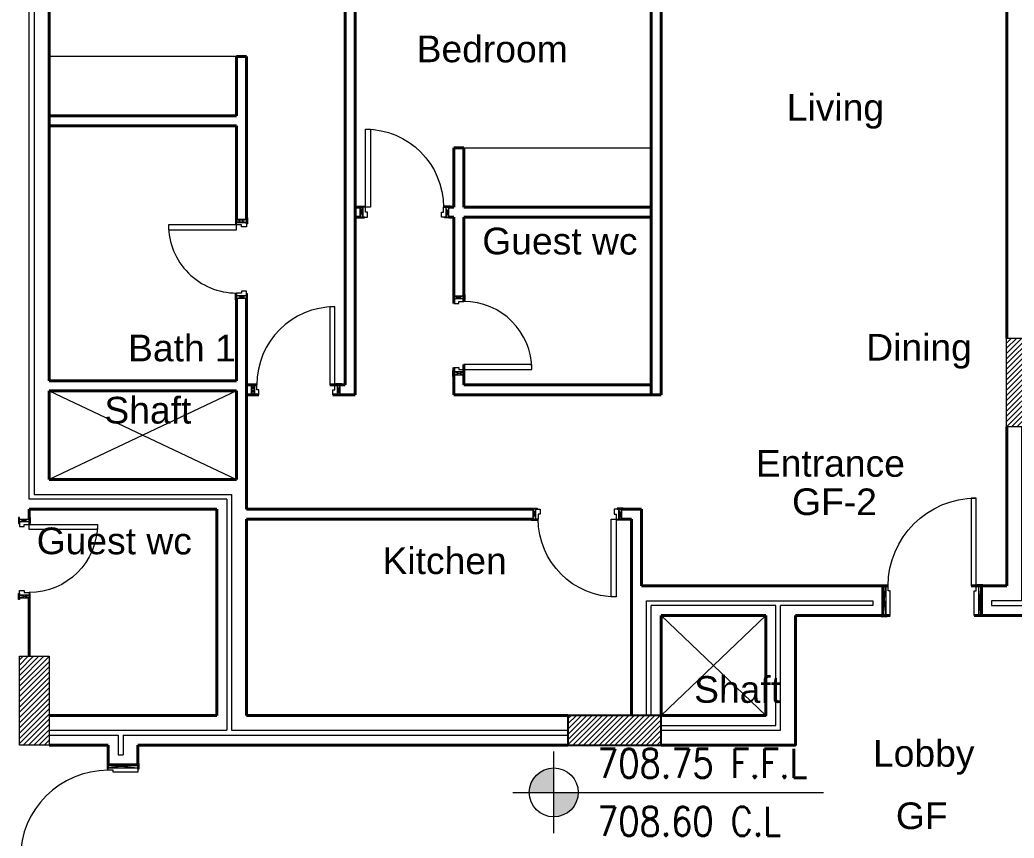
# Model space of a CAD drawing. Header units: metres. Extents: x -322116 to -321123, y -26723 to -26468.
# Drawn here: x -321593.41 to -321583.34, y -26549.2 to -26540.91 of the extents above; entities that cross this region are included whole.
import ezdxf

# ---------------------------------------------------------------- set-up
doc = ezdxf.new("R2010")
doc.units = ezdxf.units.M
doc.header["$LTSCALE"] = 7
doc.header["$MEASUREMENT"] = 0
doc.layers.add('020-HATCH', color=7, linetype='Continuous')
for name, color, linetype, lineweight in [('1363TRXX-AS003$0$A-FLOR-IDEN', 4, 'Continuous', 18), ('A-ANNO-TXT3', 6, 'Continuous', 30), ('A-DOOR', 134, 'Continuous', 18), ('A-FURN-FIXT', 114, 'Continuous', 9), ('A-PATT', 8, 'Continuous', 5), ('A-WALL-BLWO', 7, 'Continuous', 40), ('L-Structure', 5, 'Continuous', 15), ('PATT-CONC', 8, 'Continuous', 9), ('XREF-W09-A-ELEV04$0$A--SECT-TILE', 32, 'Continuous', 5)]:
    doc.layers.add(name, color=color, linetype=linetype, lineweight=lineweight)
doc.styles.add('1363TRXX-AS003$0$EG_SIMPLEX', font='SIMPLEX.shx')
doc.styles.get("Standard").update_dxf_attribs({"font": 'romans.shx', "height": 0.5})

# ---------------------------------------------------------------- blocks, each defined once
blk = doc.blocks.new('*U571')
for p, q in [((-250.0000000000001, -50.00000000000009), (-220.0000000000001, -150.0000000661767)), ((-250.0000000000001, -150.0000000661767), (-220.0000000000001, -50.00000000000009)), ((549.9999999999999, -50.00000000000006), (519.9999999999999, -150.0000000661767)), ((549.9999999999999, -150.0000000661767), (519.9999999999999, -50.00000000000006))]:
    blk.add_line(p, q)
for points in [[(444.9999999999999, 639.9999999999999), (445, -50.00000000000009), (494.9999999999999, -50.00000000000006), (494.9999999999998, 639.9999999999999)], [(-265.0000000000001, -40.00000000000009), (-205.0000000000001, -40.00000000000009), (-205.0000000000001, -50.00000000000009), (-265.0000000000001, -50.00000000000009)], [(-220.0000000000001, -150.0000000661767), (-250.0000000000001, -150.0000000661767), (-250.0000000000001, -50.00000000000009), (-220.0000000000001, -50.00000000000009)], [(-195.0000000000001, -50), (-220.0000000000001, -50.00000000000003), (-220.0000000000001, -150.0000000661767), (-175.0000000000001, -150.0000000661767), (-175.0000000000001, -100), (-195.0000000000001, -100), (-195.0000000000001, -50.00000000000006)], [(494.9999999999999, -50.00000000000003), (519.9999999999999, -50.00000000000003), (519.9999999999999, -150.0000000661767), (474.9999999999999, -150.0000000661767), (474.9999999999999, -100), (494.9999999999999, -100), (494.9999999999999, -50.00000000000006)], [(564.9999999999999, -40.00000000000006), (504.9999999999999, -40.00000000000006), (504.9999999999999, -50.00000000000006), (564.9999999999999, -50.00000000000006)], [(519.9999999999999, -150.0000000661767), (549.9999999999999, -150.0000000661767), (549.9999999999999, -50.00000000000006), (519.9999999999999, -50.00000000000006)], [(-265.0000000000001, -160.0000000661767), (-205.0000000000001, -160.0000000661767), (-205.0000000000001, -150.0000000661767), (-265.0000000000001, -150.0000000661767)], [(564.9999999999999, -160.0000000661767), (504.9999999999999, -160.0000000661767), (504.9999999999999, -150.0000000661767), (564.9999999999999, -150.0000000661767)]]:
    blk.add_lwpolyline(points, close=True)
blk.add_arc((495, -50.00000000000004), 690, 90, 180)
blk = doc.blocks.new('*U64')
for p, q in [((-200.0000000596045, 2.84e-14), (-170.0000000596045, -299.9999999999999)), ((-200.0000000596045, -299.9999999999999), (-170.0000000596045, 2.84e-14)), ((799.9999999403955, 2.84e-14), (769.9999999403955, -299.9999999999999)), ((799.9999999403955, -299.9999999999999), (769.9999999403955, 2.84e-14))]:
    blk.add_line(p, q)
for points in [[(-95.00000005960442, 890), (-95.00000005960464, 0), (-145.0000000596045, 0), (-145.0000000596044, 890)], [(-215.0000000596045, 10.00000000000003), (-155.0000000596045, 10), (-155.0000000596045, 0), (-215.0000000596045, 2.84e-14)], [(-170.0000000596045, -299.9999999999999), (-200.0000000596045, -299.9999999999999), (-200.0000000596045, 2.84e-14), (-170.0000000596045, 2.84e-14)], [(-145.0000000596045, 2.84e-14), (-170.0000000596045, 5.68e-14), (-170.0000000596045, -299.9999999999999), (-125.0000000596045, -300), (-125.0000000596045, -49.99999999999997), (-145.0000000596045, -49.99999999999997), (-145.0000000596045, 0)], [(744.9999999403955, 8.53e-14), (769.9999999403955, 8.53e-14), (769.9999999403955, -299.9999999999999), (724.9999999403955, -299.9999999999999), (724.9999999403955, -49.99999999999997), (744.9999999403955, -49.99999999999991), (744.9999999403955, 2.84e-14)], [(814.9999999403955, 10.00000000000003), (754.9999999403955, 10.00000000000003), (754.9999999403955, 2.84e-14), (814.9999999403955, 2.84e-14)], [(769.9999999403955, -299.9999999999999), (799.9999999403955, -299.9999999999999), (799.9999999403955, 2.84e-14), (769.9999999403955, 2.84e-14)], [(-215.0000000596045, -309.9999999999999), (-155.0000000596045, -310), (-155.0000000596045, -300), (-215.0000000596045, -299.9999999999999)], [(814.9999999403955, -309.9999999999999), (754.9999999403955, -309.9999999999999), (754.9999999403955, -299.9999999999999), (814.9999999403955, -299.9999999999999)]]:
    blk.add_lwpolyline(points, close=True)
blk.add_arc((-145.0000000596046, 3.67e-14), 889.9999999999998, 7e-15, 90)
blk = doc.blocks.new('*U575')
for p, q in [((-200.0000000596045, 2.84e-14), (-170.0000000596045, -299.9999999999999)), ((-200.0000000596045, -299.9999999999999), (-170.0000000596045, 2.84e-14)), ((799.9999999403955, 2.84e-14), (769.9999999403955, -299.9999999999999)), ((799.9999999403955, -299.9999999999999), (769.9999999403955, 2.84e-14))]:
    blk.add_line(p, q)
for points in [[(-95.00000005960443, 890), (-95.00000005960464, 0), (-145.0000000596045, 0), (-145.0000000596044, 890)], [(-215.0000000596045, 10.00000000000003), (-155.0000000596045, 10), (-155.0000000596045, 0), (-215.0000000596045, 2.84e-14)], [(-170.0000000596045, -299.9999999999999), (-200.0000000596045, -299.9999999999999), (-200.0000000596045, 2.84e-14), (-170.0000000596045, 2.84e-14)], [(-145.0000000596045, 2.84e-14), (-170.0000000596045, 5.68e-14), (-170.0000000596045, -299.9999999999999), (-125.0000000596045, -300), (-125.0000000596045, -49.99999999999997), (-145.0000000596045, -49.99999999999997), (-145.0000000596045, 0)], [(744.9999999403955, 8.53e-14), (769.9999999403955, 8.53e-14), (769.9999999403955, -299.9999999999999), (724.9999999403955, -299.9999999999999), (724.9999999403955, -49.99999999999997), (744.9999999403955, -49.99999999999991), (744.9999999403955, 2.84e-14)], [(814.9999999403955, 10.00000000000003), (754.9999999403955, 10.00000000000003), (754.9999999403955, 2.84e-14), (814.9999999403955, 2.84e-14)], [(769.9999999403955, -299.9999999999999), (799.9999999403955, -299.9999999999999), (799.9999999403955, 2.84e-14), (769.9999999403955, 2.84e-14)], [(-215.0000000596045, -309.9999999999999), (-155.0000000596045, -310), (-155.0000000596045, -300), (-215.0000000596045, -299.9999999999999)], [(814.9999999403955, -309.9999999999999), (754.9999999403955, -309.9999999999999), (754.9999999403955, -299.9999999999999), (814.9999999403955, -299.9999999999999)]]:
    blk.add_lwpolyline(points, close=True)
blk.add_arc((-145.0000000596047, 3.67e-14), 889.9999999999998, 7e-15, 90)
blk = doc.blocks.new('*U572')
for p, q in [((-350.0000000000001, -50.00000000000009), (-320.0000000000001, -150.0000000661767)), ((-350.0000000000001, -150.0000000661767), (-320.0000000000001, -50.00000000000009)), ((549.9999999999999, -50.00000000000006), (519.9999999999999, -150.0000000661767)), ((549.9999999999999, -150.0000000661767), (519.9999999999999, -50.00000000000006))]:
    blk.add_line(p, q)
for points in [[(444.9999999999999, 739.9999999999999), (445, -50.00000000000009), (494.9999999999999, -50.00000000000006), (494.9999999999998, 739.9999999999999)], [(-365.0000000000001, -40.00000000000009), (-305.0000000000001, -40.00000000000009), (-305.0000000000001, -50.00000000000009), (-365.0000000000001, -50.00000000000009)], [(-320.0000000000001, -150.0000000661767), (-350.0000000000001, -150.0000000661767), (-350.0000000000001, -50.00000000000009), (-320.0000000000001, -50.00000000000009)], [(-295.0000000000001, -50), (-320.0000000000001, -50.00000000000003), (-320.0000000000001, -150.0000000661767), (-275.0000000000001, -150.0000000661767), (-275.0000000000001, -100), (-295.0000000000001, -100), (-295.0000000000001, -50.00000000000006)], [(494.9999999999999, -50.00000000000003), (519.9999999999999, -50.00000000000003), (519.9999999999999, -150.0000000661767), (474.9999999999999, -150.0000000661767), (474.9999999999999, -100), (494.9999999999999, -100), (494.9999999999999, -50.00000000000006)], [(564.9999999999999, -40.00000000000006), (504.9999999999999, -40.00000000000006), (504.9999999999999, -50.00000000000006), (564.9999999999999, -50.00000000000006)], [(519.9999999999999, -150.0000000661767), (549.9999999999999, -150.0000000661767), (549.9999999999999, -50.00000000000006), (519.9999999999999, -50.00000000000006)], [(-365.0000000000001, -160.0000000661767), (-305.0000000000001, -160.0000000661767), (-305.0000000000001, -150.0000000661767), (-365.0000000000001, -150.0000000661767)], [(564.9999999999999, -160.0000000661767), (504.9999999999999, -160.0000000661767), (504.9999999999999, -150.0000000661767), (564.9999999999999, -150.0000000661767)]]:
    blk.add_lwpolyline(points, close=True)
blk.add_arc((495, -50.00000000000004), 790.0000000000001, 90, 180)
blk = doc.blocks.new('building')
at = {"layer": 'A-FURN-FIXT'}
for p, q in [((-321721.2118349745, -26541.2831146887), (-321723.1118350254, -26541.28311470384)), ((-321718.9118349877, -26542.20811468846), (-321717.0118349881, -26542.20811468904))]:
    blk.add_line(p, q, dxfattribs=at)
at = {"layer": 'A-PATT'}
for p, q in [((-321716.9118349875, -26547.95811511487), (-321715.8518417747, -26546.94555127251)), ((-321715.8518417747, -26547.95811511487), (-321716.9118349903, -26546.94555127251))]:
    blk.add_line(p, q, dxfattribs=at)
for points in [[(-321721.2118349532, -26544.66786215565), (-321723.1118349912, -26545.56786215451)], [(-321723.1118349984, -26544.66786218149), (-321721.2118349532, -26545.56786215567)]]:
    blk.add_lwpolyline(points, dxfattribs=at)
at = {"layer": 'A-WALL-BLWO'}
for p, q in [((-321720.1118349725, -26538.10811474361), (-321720.1118350022, -26544.60811468866)), ((-321723.1118350452, -26538.80811469915), (-321723.1118349992, -26544.56786218152)), ((-321713.4118349469, -26538.80811469896), (-321713.4118349469, -26544.13481260999)), ((-321720.0118349877, -26539.15811473969), (-321720.0118349889, -26544.70811468869)), ((-321717.0118349861, -26539.30811469841), (-321717.0118349882, -26544.70811468869)), ((-321716.9118349869, -26539.30811469841), (-321716.9118349871, -26544.70811468869)), ((-321721.2118349745, -26541.2831146887), (-321721.1118349747, -26541.2831146887)), ((-321721.2118349745, -26541.88311468868), (-321721.2118349745, -26541.2831146887)), ((-321721.1118349307, -26542.93311468605, -5.54664439e-08), (-321721.1118349747, -26541.2831146887)), ((-321723.1118350206, -26541.88311468868), (-321721.2118349745, -26541.88311468868)), ((-321723.1118350198, -26541.98311468872), (-321721.2118349746, -26541.98311468866)), ((-321721.2118349745, -26542.93311468849), (-321721.2118349746, -26541.98311468866)), ((-321719.0118349877, -26542.20811468846), (-321719.0118349877, -26542.80811468849)), ((-321718.9118349877, -26542.20811468846), (-321719.0118349877, -26542.20811468846)), ((-321718.9118349878, -26542.20811468846), (-321718.9118349878, -26542.80811468849)), ((-321719.9618349889, -26542.80811468849), (-321720.0118349878, -26542.80811468849)), ((-321719.0118349877, -26542.80811468849), (-321719.0618349882, -26542.80811468849)), ((-321717.0118349877, -26542.80811468844), (-321718.9118349877, -26542.80811468849)), ((-321719.9618349888, -26542.90811468847), (-321720.011834988, -26542.90811468847)), ((-321719.0118349877, -26542.90811468847), (-321719.0618349883, -26542.90811468847)), ((-321719.0118349877, -26542.90811468847), (-321719.0118349877, -26543.78311469121)), ((-321718.9118349878, -26542.90811468847), (-321718.9118349878, -26543.76311468851)), ((-321717.0118349877, -26542.90811468847), (-321718.9118349878, -26542.90811468847)), ((-321721.2118349746, -26544.56786216633), (-321721.2118349745, -26543.73311469553)), ((-321721.1118349746, -26545.86786215467), (-321721.1118349746, -26543.73311467929)), ((-321718.9118349878, -26544.40311468852), (-321718.9118349878, -26544.60811468848)), ((-321719.0118349877, -26544.43311469123), (-321719.0118349877, -26544.70811468846)), ((-321721.2118349753, -26544.56786216632), (-321723.1118349992, -26544.56786218152)), ((-321721.1118349746, -26544.60811468866), (-321721.0068349894, -26544.60811468866)), ((-321720.2668349894, -26544.60811468866), (-321720.1118350023, -26544.60811468866)), ((-321717.0118349877, -26544.60811468848), (-321718.9118349878, -26544.60811468848)), ((-321721.2118349745, -26544.66786216636), (-321723.1118349984, -26544.66786218149)), ((-321723.1118349984, -26544.66786218151), (-321723.1118349912, -26545.56786215451)), ((-321721.2118349746, -26545.56786215445), (-321721.2118349746, -26544.66786216576)), ((-321721.1118349746, -26544.70811468869), (-321720.9868349895, -26544.70811468869)), ((-321720.2368349895, -26544.70811468869), (-321720.011834989, -26544.70811468869)), ((-321719.0118349878, -26544.70811468869), (-321716.9118349883, -26544.70811468869)), ((-321713.4118349469, -26545.03481260656), (-321713.4118349469, -26546.64555127252)), ((-321723.1118349912, -26545.56786215451), (-321721.2118349745, -26545.56786215468)), ((-321721.4118349746, -26545.86786215473), (-321723.3120511966, -26545.86786215445)), ((-321721.4118349746, -26545.86786215473), (-321721.4118349746, -26547.95811511728, 4.508244729e-07)), ((-321718.2118349873, -26545.86786215467), (-321721.1118349803, -26545.86786215467)), ((-321717.1118349874, -26545.86786215467), (-321717.3118349874, -26545.86786215467)), ((-321717.1118349903, -26546.64555127252), (-321717.1118349875, -26545.86786215468)), ((-321721.1118349747, -26545.96786215465, 7.73169404e-08), (-321721.1118349746, -26547.95811511489, 4.620179652e-07)), ((-321718.2118349874, -26545.96786215465), (-321721.1118349803, -26545.96786215465)), ((-321717.2118349874, -26545.96786215465), (-321717.3118349874, -26545.96786215465)), ((-321717.2118349903, -26546.64555127252), (-321717.2118349868, -26545.96786215465)), ((-321717.2118349875, -26547.95811511489), (-321717.2118349903, -26546.64555127252)), ((-321717.1118349903, -26546.64555127252), (-321714.6124008374, -26546.64555127252)), ((-321714.6674008351, -26546.94555127251, 5.41046461e-07), (-321714.667400835, -26546.64555127252, 5.41046461e-07)), ((-321713.7724008373, -26546.64555127252), (-321713.4118350605, -26546.64555127252, 1.36178642e-08)), ((-321713.6674008352, -26546.94555127251, -1.36178642e-08), (-321713.6674008352, -26546.64555127252, -1.36178642e-08)), ((-321716.9118349903, -26546.94555127251), (-321715.8518417747, -26546.94555127251)), ((-321716.9118349875, -26547.95811513555), (-321716.9118349903, -26546.94555127251)), ((-321715.5518417747, -26546.94555127251), (-321714.5924008373, -26546.94555127251)), ((-321713.7424008374, -26546.94555127251), (-321712.841558193, -26546.94555127251)), ((-321721.4118349746, -26547.95811511728), (-321723.1118110998, -26547.95811513078)), ((-321721.1118349746, -26547.95811511489), (-321717.856269127, -26547.95811511489)), ((-321723.1118110974, -26548.25811513222), (-321722.5118350157, -26548.25811513113)), ((-321722.5118350158, -26548.25811511693, 3.5980923e-08), (-321722.5118350157, -26548.45811469167, 3.5980923e-08)), ((-321722.2118350158, -26548.25811511693, 3.5980923e-08), (-321722.2118350157, -26548.45811469121, 3.5980923e-08)), ((-321722.2118350158, -26548.25811511693, 3.5980923e-08), (-321717.856269127, -26548.25811511488, -1.2721557e-09)), ((-321722.5118350157, -26548.45811469144, 3.5980923e-08), (-321722.2118350182, -26548.45811469144, 1.762888981e-07))]:
    blk.add_line(p, q, dxfattribs=at)
for points in [[(-321723.3120511966, -26545.86786215444), (-321723.3120406693, -26545.96786215442)], [(-321723.3119564505, -26546.76786215446), (-321723.3118943125, -26547.35811483196)], [(-321716.9118349875, -26548.25811511486), (-321715.5518417747, -26548.25811511486), (-321715.5518417747, -26546.94555127251)], [(-321716.9118349875, -26547.95811511487), (-321715.8518417747, -26547.95811511487), (-321715.8518417747, -26546.94555127251)]]:
    blk.add_lwpolyline(points, dxfattribs=at)
at = {"layer": 'XREF-W09-A-ELEV04$0$A--SECT-TILE'}
for p, q in [((-321723.3118349885, -26545.76786215446, 1.1351631e-09), (-321723.3118349883, -26538.80811469915)), ((-321723.2618350452, -26538.80811469915), (-321723.26183499, -26545.71786215447)), ((-321723.26183499, -26545.71786215447), (-321721.2618349746, -26545.71786215465)), ((-321721.2618349746, -26545.71786215465, 2.89938953e-08), (-321721.2618349746, -26548.10811511485, 4.910117468e-07)), ((-321721.3118349747, -26545.76786215475, -2.15679847e-08), (-321723.3118349885, -26545.76786215446, 1.1351631e-09)), ((-321721.3118349747, -26545.76786215475, -2.15679847e-08), (-321721.3118349747, -26548.10811511485, 4.8317645e-07)), ((-321717.0618349874, -26547.95811511489), (-321717.0618349903, -26546.79555127248)), ((-321717.0118349874, -26547.95811513555), (-321717.0118349903, -26546.84555127259)), ((-321723.1118110998, -26548.10811511485), (-321721.3118349747, -26548.10811511485)), ((-321721.2618349746, -26548.10811511491), (-321717.856269127, -26548.10811511485)), ((-321723.1118110998, -26548.1581151149), (-321722.4118350156, -26548.15811511695)), ((-321722.4118350157, -26548.15811511695, -3.95751219e-08), (-321722.4118350156, -26548.3581146914, 1.07955368e-08)), ((-321722.3618350159, -26548.15811511695, 3.5980923e-08), (-321722.3618350158, -26548.3581146914, 3.5980923e-08)), ((-321722.3618350158, -26548.15811511689), (-321717.856269127, -26548.15811511484)), ((-321722.4118350156, -26548.3581146914, 8.27502102e-08), (-321722.3618350158, -26548.3581146914, 1.061349106e-07))]:
    blk.add_line(p, q, dxfattribs=at)
for points in [[(-321713.261834947, -26545.03481260708), (-321713.261834947, -26546.79555127248), (-321713.5674008352, -26546.79555127248), (-321713.5674008352, -26546.84555127259), (-321712.941558193, -26546.84555127259)], [(-321717.0618349903, -26546.79555127248), (-321714.7674008379, -26546.79555127248), (-321714.7674008379, -26546.84555127259), (-321715.7018417747, -26546.84555127259)], [(-321715.7518417747, -26546.84555127259), (-321717.0118349903, -26546.84555127259)], [(-321716.9118349875, -26548.10811511484), (-321715.7018417747, -26548.10811511484), (-321715.7018417747, -26546.84555127259)], [(-321716.9118349875, -26548.05811511485), (-321715.7518417747, -26548.05811511485), (-321715.7518417747, -26546.84555127259)]]:
    blk.add_lwpolyline(points, dxfattribs=at)
at = {"layer": 'A-DOOR', "extrusion": (-1.497741534665988e-07, 5.546642628028599e-07, -0.999999999999835), "xscale": 0.0010000000000001, "yscale": 0.0010000000000001, "zscale": -0.001, "rotation": 359.9999999999952}
blk.add_blockref('*U572', (321719.4118350305, -26542.75811471545, 0.0334629878415916), dxfattribs=at)
at = {"layer": 'A-DOOR', "extrusion": (5.546642628028601e-07, -1.497741534665989e-07, 0.999999999999835), "xscale": 0.001, "yscale": 0.001, "zscale": 0.001, "rotation": 90.00000154867394}
blk.add_blockref('*U571', (-321721.2618349225, -26543.48311471643, -0.1744718134524733), dxfattribs=at)
at = {"layer": 'A-DOOR', "extrusion": (-5.546642628028588e-07, 1.497741534665878e-07, 0.9999999999998351), "xscale": 0.001, "yscale": 0.001, "zscale": 0.001, "rotation": 270.000001548674}
blk.add_blockref('*U571', (-321718.8618349668, -26543.95811471367, 0.1744703018308799), dxfattribs=at)
at = {"layer": 'A-DOOR', "extrusion": (-1.497741534665984e-07, -5.546642628028602e-07, 0.9999999999998351), "xscale": 0.001, "yscale": 0.001, "zscale": 0.001, "rotation": 359.9999999999952}
blk.add_blockref('*U572', (-321720.7118349866, -26544.5581146558, 0.0629087103833118), dxfattribs=at)
at = {"layer": 'A-DOOR', "extrusion": (-5.546642628028781e-07, 1.497741534666274e-07, -0.999999999999835), "xscale": 0.001, "yscale": 0.001, "zscale": -0.001, "rotation": 359.9999999999952}
blk.add_blockref('*U575', (321713.867400795, -26546.64555129801, 0.1744670414832909), dxfattribs=at)
at = {"layer": 'A-DOOR', "extrusion": (-1.497741534665987e-07, 5.546642628028585e-07, 0.999999999999835), "xscale": -0.0010000000000001, "yscale": 0.001, "zscale": 0.001, "rotation": 180}
blk.add_blockref('*U572', (-321717.8618349977, -26546.0178621786, 0.0334608383409851), dxfattribs=at)
at = {"layer": 'A-DOOR', "extrusion": (5.546642628028571e-07, 1.497741534665921e-07, -0.999999999999835), "xscale": 0.0010000000000001, "yscale": 0.0010000000000001, "zscale": -0.001, "rotation": 90}
blk.add_blockref('*U571', (321723.2620511272, -26546.51786212654, -0.1824243235698892), dxfattribs=at)
at = {"layer": 'A-DOOR', "extrusion": (1.497741534665978e-07, -5.546642628028651e-07, 0.999999999999835), "xscale": 0.0010000000000002, "yscale": 0.0010000000000002, "zscale": 0.0010000000000002, "rotation": 90}
blk.add_blockref('*U64', (-321722.5118350258, -26549.25811471521, -0.0334600146913552), dxfattribs=at)
at = {"layer": 'A-ANNO-TXT3', "lineweight": 5, "char_height": 0.27, "attachment_point": 1, "rotation": 359.90082884625076}
for s, width, heights, insert in [('\\A1;{\\fArial Unicode MS|b0|i0|c0|p34;Bedroom }', 1.423930504572675, [0.4674026496360196], (-321719.3878798748, -26541.06978824397)), ('\\A1;{\\fArial Unicode MS|b0|i0|c0|p34;Guest wc}', 2.566172322409794, [1.973167527222561], (-321718.7231382984, -26543.01603104279, 1.337654112e-07)), ('\\A1;{\\fArial Unicode MS|b0|i0|c0|p34;Bath 1}', 2.985677584252934, [1.407529841877197], (-321722.3109625057, -26544.099615174)), ('\\A1;{\\fArial Unicode MS|b0|i0|c0|p34;Dining}', 1.423930504572675, [0.4674026496360196], (-321714.8338693107, -26544.09225165616, 1.337654112e-07)), ('\\A1;{\\fArial Unicode MS|b0|i0|c0|p34;Shaft}', 2.985677584252934, [1.407529841877197], (-321722.5505594052, -26544.72970540891)), ('\\A1;{\\fArial Unicode MS|b0|i0|c0|p34;Entrance}', 1.423930504572675, [0.4674026496360196], (-321715.952361117, -26545.26733754099, 1.337654112e-07)), ('\\A1;{\\fArial Unicode MS|b0|i0|c0|p34;Guest wc}', 2.566172322409794, [1.973167527222561], (-321723.2364362077, -26546.05377777899, 1.337654112e-07)), ('\\A1;{\\fArial Unicode MS|b0|i0|c0|p34;Kitchen}', 1.423930504572675, [0.4674026496360196], (-321719.7336079641, -26546.25490003126)), ('\\A1;{\\fArial Unicode MS|b0|i0|c0|p34;Shaft}', 2.985677584252934, [1.407529841877197], (-321716.5773368712, -26547.55914139324)), ('\\A1;{\\fArial Unicode MS|b0|i0|c0|p34;Lobby}', 1.423930504572675, [0.4674026496360196], (-321714.7659076239, -26548.2064557086))]:
    blk.add_mtext_dynamic_manual_height_columns(s, width=width, gutter_width=3.077357423922487, heights=heights, dxfattribs=dict(at, insert=insert))
at = {"layer": 'A-ANNO-TXT3', "lineweight": 5, "insert": (-321715.6393952888, -26541.66148915188, 1.337654112e-07), "char_height": 0.27, "width": 5.925218433067837, "attachment_point": 1, "rotation": 359.90082884625076}
blk.add_mtext('\\A1;{\\fArial Unicode MS|b0|i0|c0|p34;Living\\P}', dxfattribs=at)
blk = doc.blocks.new('1363TRXX-AS003$0$TAG-LEV-PL1')
h = blk.add_hatch(color=256)
h.paths.add_polyline_path([(-1.164153e-10, 168.7499997205941, 0.4142135623730951), (-168.749999808031, -3.492550462e-07), (-1.164153e-10, -3.492550462e-07)])
h.paths.add_polyline_path([(168.7499998951098, -3.492550462e-07), (-1.164153e-10, -3.492550462e-07), (-1.164153e-10, -168.7500000698473, 0.4142135623730951)])
for p, q in [((-1.164153e-10, -281.2500000000092), (-1.164153e-10, 281.2500000000018)), ((-281.2499999126302, -9.0808e-12), (1859.04039272695, -9.0808e-12))]:
    blk.add_line(p, q)
blk.add_circle((8.71950761e-08, -9.0808e-12), 168.7499999607097)
at = {"style": '1363TRXX-AS003$0$EG_SIMPLEX', "width": 0.85}
for tag, p in [('F.F.L.', (450.0000002443556, 150.0000001396892)), ('C.L.', (450.0000002443556, -450.0000004190935))]:
    blk.add_attdef(tag, p, '', height=300, dxfattribs=at)
blk = doc.blocks.new('block')
at = {"layer": 'PATT-CONC', "transparency": 33554610}
h = blk.add_hatch(dxfattribs=at)
h.set_pattern_fill('ANSI31', color=8, scale=0.3)
h.set_pattern_definition([(45, (195, 0), (-0.0265165042944955, 0.0265165042944955), [])])
h.paths.add_polyline_path([(-321663.3289088202, -26546.45811468678), (-321663.3289088202, -26546.75811468904), (-321664.2289088177, -26546.7581146962), (-321664.2289088167, -26546.45811468678)])
h.paths.add_polyline_path([(-321642.2286993939, -26538.80811469892), (-321641.928699394, -26538.80811469894), (-321641.928699394, -26537.80811469894), (-321642.2286993939, -26537.80811469894)])
h.paths.add_polyline_path([(-321648.4118350156, -26538.80811469896), (-321648.1118350158, -26538.80811469897), (-321648.1118350158, -26537.80811469897), (-321648.4118350156, -26537.80811469897)])
h.paths.add_polyline_path([(-321652.2118349859, -26539.3081146984), (-321651.9118349861, -26539.30811469841), (-321651.9118349861, -26538.50811469859), (-321652.2118349859, -26538.50811469859)])
h.paths.add_polyline_path([(-321658.4118350359, -26538.80811469914), (-321658.1118350361, -26538.80811469915), (-321658.1118350361, -26537.80811469915), (-321658.4118350359, -26537.80811469915)])
h.paths.add_polyline_path([(-321658.4118411872, -26547.35811483196), (-321658.1118411849, -26547.35811483196), (-321658.1118411777, -26548.25811482958), (-321658.4118411872, -26548.25811482853)])
h.paths.add_polyline_path([(-321648.4133233302, -26544.13481260999), (-321648.1133233279, -26544.13481260999), (-321648.1133233208, -26545.0348126076), (-321648.4133233302, -26545.03481260655)])
h.paths.add_polyline_path([(-321664.6118355862, -26538.70811469893), (-321664.3118355864, -26538.70811469894), (-321664.3118355864, -26537.80811469894), (-321664.6118355862, -26537.80811469894)])
h.paths.add_polyline_path([(-321640.8018350159, -26544.13481260999), (-321641.1018350258, -26544.13481260999), (-321641.1018350283, -26545.03481262538), (-321640.801835026, -26545.03481262299)])
h.paths.add_polyline_path([(-321651.9118349875, -26547.95811513555), (-321652.856269127, -26547.95811513555), (-321652.856269127, -26548.25811511486), (-321651.9118349875, -26548.25811511486)])
at = {"layer": '020-HATCH', "color": 5}
blk.add_lwpolyline([(-321651.9118349875, -26547.95811513555), (-321652.856269127, -26547.95811513555), (-321652.856269127, -26548.25811511486), (-321651.9118349875, -26548.25811511486)], close=True, dxfattribs=at)
at = {"layer": 'L-Structure'}
for points in [[(-321648.4133233302, -26544.13481260999), (-321648.1133233279, -26544.13481260999), (-321648.1133233208, -26545.0348126076), (-321648.4133233302, -26545.03481260655)], [(-321658.4118411872, -26547.35811483196), (-321658.1118411849, -26547.35811483196), (-321658.1118411777, -26548.25811482958), (-321658.4118411872, -26548.25811482853)]]:
    blk.add_lwpolyline(points, close=True, dxfattribs=at)

msp = doc.modelspace()

# ---------------------------------------------------------------- block references
at = {"layer": '1363TRXX-AS003$0$A-FLOR-IDEN'}
ref = msp.add_blockref('1363TRXX-AS003$0$TAG-LEV-PL1', (-321587.9999124616, -26548.7371677224), dxfattribs=dict(at, xscale=0.0014700000362087, yscale=0.0014700000362087, zscale=0.0014700000362087))
ref.add_attrib('C.L.', '708.60 C.L', (-321587.558912461, -26549.1781677203), dxfattribs={"layer": '0', "height": 0.2940000000006997, "rotation": 359.9999981307026, "style": '1363TRXX-AS003$0$EG_SIMPLEX', "width": 0.85})
ref.add_attrib('F.F.L.', '708.75 F.F.L', (-321587.5589124617, -26548.59016772113), dxfattribs={"layer": '0', "height": 0.2940000000006997, "rotation": 359.9999981307026, "style": '1363TRXX-AS003$0$EG_SIMPLEX', "width": 0.85})
at = {"layer": 'A-WALL-BLWO'}
for name, p in [('building', (130, 0)), ('block', (65, 0))]:
    msp.add_blockref(name, p, dxfattribs=at)

# ---------------------------------------------------------------- texts
at = {"layer": 'A-ANNO-TXT3', "lineweight": 5, "char_height": 0.27, "attachment_point": 1, "rotation": 359.90082884625076}
for s, insert in [('\\A1;{\\fArial Unicode MS|b0|i0|c0|p34;GF-2}', (-321585.5855938948, -26545.65730121191)), ('\\A1;{\\fArial Unicode MS|b0|i0|c0|p34;GF}', (-321584.5341743926, -26548.83888798451))]:
    msp.add_mtext_dynamic_manual_height_columns(s, width=4.735794042444697, gutter_width=3.077357423922487, heights=[1.962171016817114], dxfattribs=dict(at, insert=insert))

doc.saveas('drawing.dxf')
